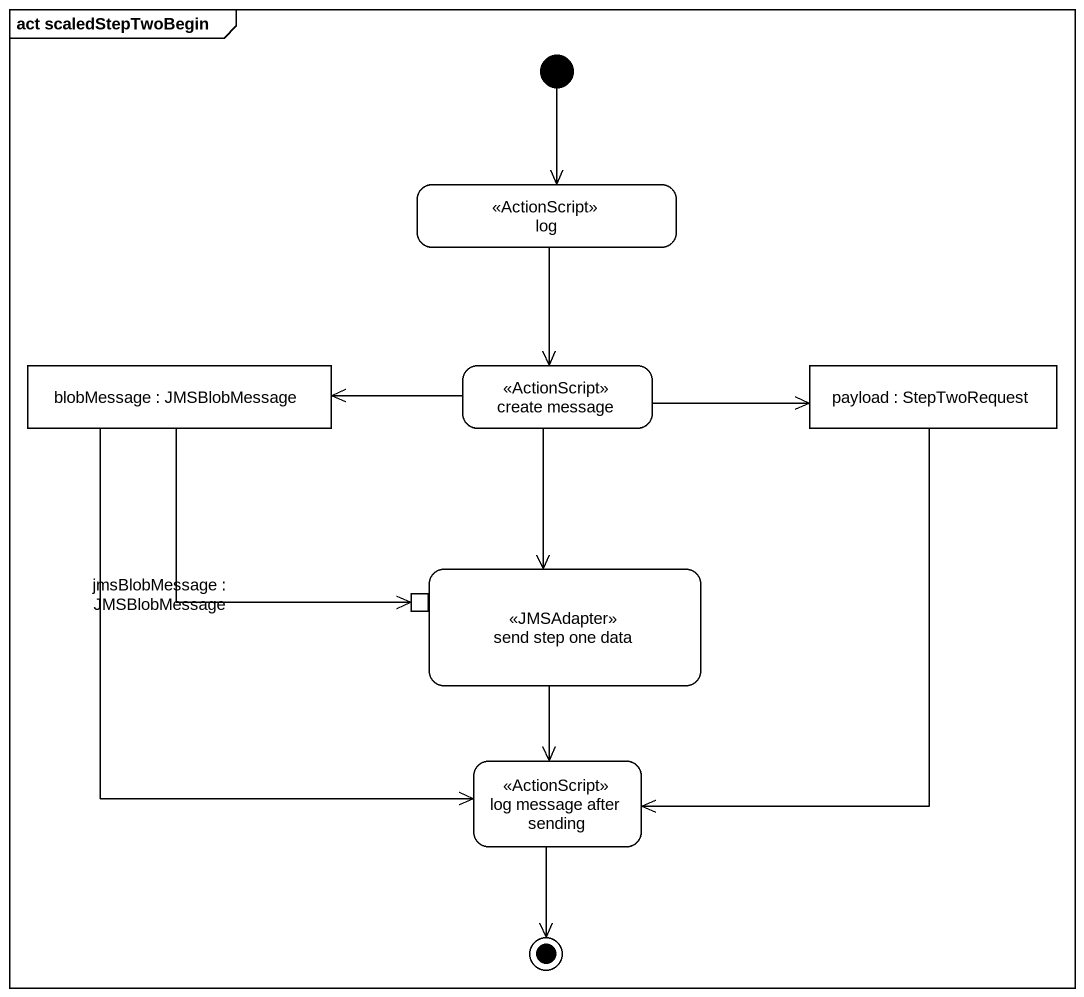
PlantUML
@startuml
mainframe act scaledStepTwoBegin
hide empty description
state log <<ActionScript>>
state "blobMessage : JMSBlobMessage" as blobMessage <<object>>
state "create message" as create_message <<ActionScript>>
state "payload : StepTwoRequest" as payload <<object>>
state "send step one data" as send_step_one_data <<JMSAdapter>> {
  state "jmsBlobMessage : JMSBlobMessage" as jmsBlobMessage <<inputPin>>
}
state "log message after sending" as log_message_after_sending <<ActionScript>>
[*] --> log
log --> create_message
blobMessage --> jmsBlobMessage
blobMessage --> log_message_after_sending
create_message -left-> blobMessage
create_message -right-> payload
create_message --> send_step_one_data
payload --> log_message_after_sending
send_step_one_data --> log_message_after_sending
log_message_after_sending --> [*]
@enduml
